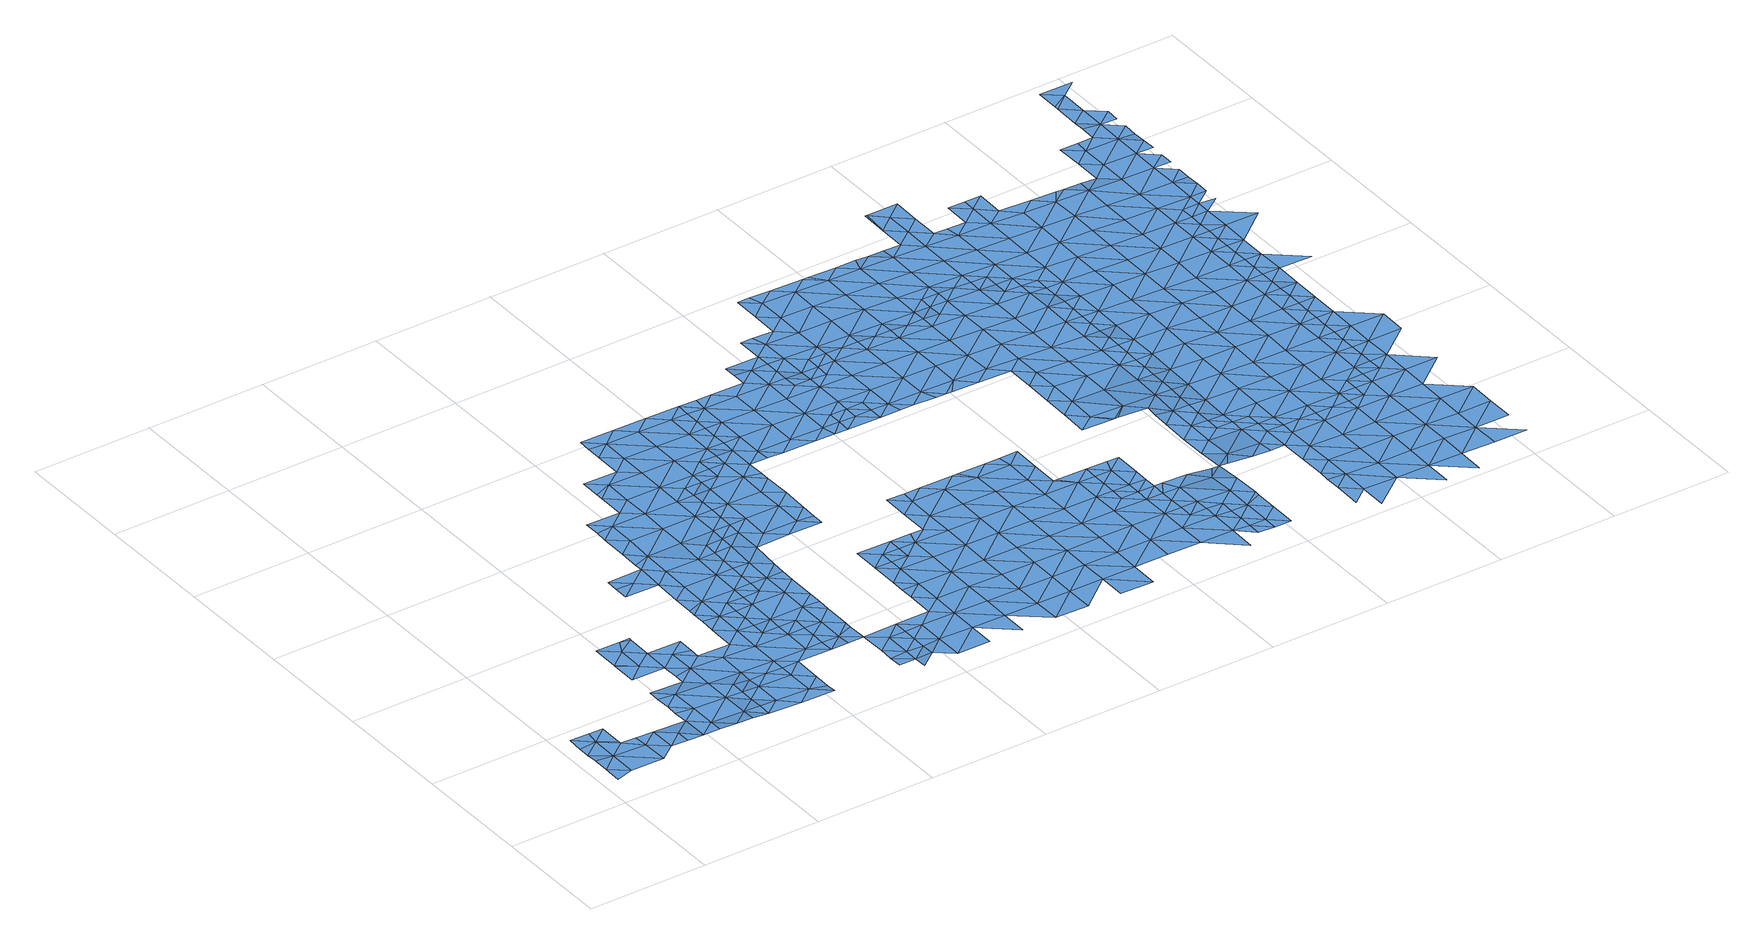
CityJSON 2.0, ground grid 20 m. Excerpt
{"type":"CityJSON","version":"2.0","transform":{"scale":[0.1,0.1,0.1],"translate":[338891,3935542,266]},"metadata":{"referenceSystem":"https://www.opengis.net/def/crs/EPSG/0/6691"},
"CityObjects":{
"waterbody1":{"type":"WaterBody","attributes":{"name":"5","class":"1140","function":"1","WaterBodyRiverFloodingRiskAttribute.description":"3","WaterBodyRiverFloodingRiskAttribute.rankOrg":"1","WaterBodyRiverFloodingRiskAttribute.adminType":"2","WaterBodyRiverFloodingRiskAttribute.scale":"L2"},"geometry":[{"type":"MultiSurface","lod":"1","boundaries":[[[0,1,2]],[[2,3,4]],[[1,3,2]],[[5,4,3]],[[5,6,7]],[[7,6,8]],[[5,3,6]],[[1,9,3]],[[10,6,3]],[[8,6,11]],[[12,10,3]],[[13,11,6]],[[14,6,10]],[[12,3,9]],[[6,14,13]],[[12,15,10]],[[16,12,9]],[[12,17,15]],[[17,12,16]],[[16,18,17]],[[16,19,18]],[[19,20,18]],[[21,17,18]],[[20,21,18]],[[22,23,20]],[[20,23,21]],[[21,24,25]],[[25,24,26]],[[24,21,23]],[[22,27,23]],[[28,26,24]],[[29,26,28]],[[30,29,28]],[[27,31,23]],[[32,28,24]],[[33,30,28]],[[34,35,36]],[[24,23,32]],[[36,35,37]],[[27,38,31]],[[39,35,34]],[[23,31,32]],[[32,40,28]],[[37,41,42]],[[38,43,31]],[[37,35,41]],[[28,40,33]],[[44,42,41]],[[31,43,45]],[[32,31,46]],[[47,35,39]],[[41,35,47]],[[31,45,46]],[[48,33,49]],[[50,51,32]],[[39,48,49]],[[33,40,49]],[[32,46,50]],[[52,47,39]],[[53,41,47]],[[40,32,51]],[[44,41,53]],[[52,39,49]],[[54,44,53]],[[40,55,49]],[[56,52,49]],[[57,47,52]],[[40,51,55]],[[58,56,49]],[[51,59,55]],[[60,52,56]],[[57,52,60]],[[49,55,58]],[[59,61,55]],[[58,62,56]],[[55,63,58]],[[63,55,61]],[[64,63,61]],[[63,65,58]],[[58,65,62]],[[64,66,63]],[[65,67,62]],[[68,69,70]],[[70,69,71]],[[72,62,67]],[[63,73,65]],[[73,63,66]],[[74,72,67]],[[68,75,69]],[[76,72,74]],[[69,77,71]],[[78,76,74]],[[67,65,79]],[[80,81,82]],[[79,83,67]],[[80,78,81]],[[83,84,67]],[[67,84,74]],[[78,74,81]],[[79,65,85]],[[65,73,85]],[[69,75,77]],[[84,86,74]],[[73,66,87]],[[75,82,88]],[[86,89,74]],[[82,81,88]],[[81,74,89]],[[90,79,85]],[[87,91,73]],[[75,92,77]],[[73,93,85]],[[75,88,92]],[[94,95,77]],[[73,91,93]],[[95,94,96]],[[97,98,85]],[[77,92,94]],[[85,93,97]],[[90,85,98]],[[81,89,99]],[[88,100,92]],[[88,81,100]],[[101,96,94]],[[102,96,101]],[[89,103,99]],[[81,99,100]],[[102,104,105]],[[92,106,94]],[[103,107,99]],[[102,101,104]],[[108,105,104]],[[106,92,100]],[[107,109,99]],[[94,110,101]],[[109,111,99]],[[100,99,111]],[[112,94,106]],[[101,110,104]],[[108,104,113]],[[114,115,100]],[[114,100,111]],[[106,100,115]],[[94,112,110]],[[110,116,104]],[[117,112,106]],[[118,117,106]],[[118,106,115]],[[113,104,116]],[[119,110,112]],[[120,112,117]],[[113,121,122]],[[121,113,116]],[[123,124,122]],[[125,120,117]],[[123,126,124]],[[123,122,121]],[[116,110,119]],[[112,120,119]],[[125,127,120]],[[128,123,121]],[[129,126,123]],[[130,116,119]],[[131,127,125]],[[121,116,128]],[[127,132,120]],[[120,132,119]],[[128,116,130]],[[133,129,123]],[[128,133,123]],[[132,134,119]],[[134,135,119]],[[119,135,130]],[[135,136,130]],[[136,137,130]],[[138,139,129]],[[128,130,137]],[[133,138,129]],[[140,141,139]],[[138,140,139]],[[140,142,141]],[[143,144,128]],[[128,137,143]],[[133,144,138]],[[133,128,144]],[[143,137,145]],[[146,142,140]],[[145,147,143]],[[140,138,148]],[[149,146,140]],[[138,144,148]],[[148,149,140]],[[150,151,143]],[[143,151,144]],[[150,143,147]],[[151,152,144]],[[148,144,152]],[[153,146,149]],[[151,154,152]],[[149,148,155]],[[156,153,149]],[[148,152,155]],[[154,157,152]],[[156,149,155]],[[157,158,152]],[[159,155,152]],[[158,159,152]],[[160,156,155]],[[161,155,159]],[[160,155,161]],[[153,156,162]],[[163,156,160]],[[162,156,163]]]}]},
"waterbody2":{"type":"WaterBody","attributes":{"name":"5","class":"1140","function":"1","WaterBodyRiverFloodingRiskAttribute.description":"3","WaterBodyRiverFloodingRiskAttribute.rankOrg":"2","WaterBodyRiverFloodingRiskAttribute.adminType":"2","WaterBodyRiverFloodingRiskAttribute.scale":"L2"},"geometry":[{"type":"MultiSurface","lod":"1","boundaries":[[[46,164,165]],[[64,61,166]],[[66,166,167]],[[168,167,166]],[[167,168,169]],[[51,50,59]],[[59,50,165]],[[50,46,165]],[[170,171,168]],[[43,170,164]],[[45,43,164]],[[46,45,164]],[[61,59,165]],[[166,61,165]],[[169,168,171]],[[168,164,170]],[[64,166,66]],[[166,165,168]],[[168,165,164]]]}]},
"waterbody3":{"type":"WaterBody","attributes":{"name":"5","class":"1140","function":"1","WaterBodyRiverFloodingRiskAttribute.description":"3","WaterBodyRiverFloodingRiskAttribute.rankOrg":"2","WaterBodyRiverFloodingRiskAttribute.adminType":"2","WaterBodyRiverFloodingRiskAttribute.scale":"L2"},"geometry":[{"type":"MultiSurface","lod":"1","boundaries":[[[90,172,79]],[[83,172,84]],[[83,79,172]],[[172,173,84]],[[86,173,89]],[[86,84,173]],[[90,98,172]],[[91,174,93]],[[91,87,174]],[[103,89,173]],[[87,175,174]],[[172,176,173]],[[97,93,177]],[[173,107,103]],[[93,174,177]],[[98,97,177]],[[172,98,178]],[[174,175,179]],[[98,177,178]],[[176,172,178]],[[174,179,180]],[[177,174,181]],[[181,174,180]],[[107,173,176]],[[182,177,181]],[[178,177,182]],[[183,107,176]],[[109,107,183]],[[111,109,183]],[[184,178,182]],[[176,178,185]],[[185,178,184]],[[186,111,183]],[[114,111,186]],[[185,187,176]],[[115,114,186]],[[183,176,187]],[[125,117,118]],[[188,186,183]],[[189,115,186]],[[118,115,189]],[[190,188,183]],[[183,187,190]],[[125,118,189]],[[191,189,186]],[[186,188,191]],[[131,125,189]],[[131,189,191]],[[192,131,191]],[[192,193,131]],[[191,194,192]],[[127,193,132]],[[127,131,193]],[[193,195,132]],[[134,195,135]],[[134,132,195]],[[195,196,135]],[[197,192,194]],[[192,198,193]],[[136,135,196]],[[137,136,145]],[[145,136,196]],[[195,193,198]],[[192,197,198]],[[194,199,197]],[[147,145,196]],[[200,147,196]],[[195,198,201]],[[196,195,200]],[[202,203,197]],[[197,203,198]],[[202,197,199]],[[200,195,201]],[[204,201,198]],[[203,204,198]],[[200,205,147]],[[150,205,151]],[[206,200,201]],[[150,147,205]],[[206,201,204]],[[154,151,205]],[[206,207,200]],[[200,208,205]],[[200,207,208]],[[205,157,154]],[[157,205,208]],[[208,209,157]],[[209,208,210]],[[211,159,158]],[[158,157,211]],[[157,209,211]],[[209,210,212]],[[213,160,161]],[[213,159,211]],[[161,159,213]],[[214,163,160]],[[212,215,209]],[[163,214,162]],[[214,160,213]],[[215,216,209]],[[211,216,213]],[[211,209,216]],[[162,214,217]],[[218,214,213]],[[212,219,215]],[[217,214,220]],[[221,220,214]],[[213,216,218]],[[218,221,214]],[[222,215,219]],[[222,223,215]],[[216,223,218]],[[224,222,219]],[[216,215,223]],[[225,220,221]],[[224,226,222]],[[218,223,227]],[[221,218,228]],[[226,229,222]],[[224,230,226]],[[223,222,229]],[[218,227,228]],[[225,221,228]],[[231,232,225]],[[233,227,223]],[[228,231,225]],[[234,228,227]],[[235,232,231]],[[223,229,236]],[[233,234,227]],[[234,237,228]],[[236,229,238]],[[237,239,228]],[[228,239,231]],[[233,223,236]],[[240,235,231]],[[238,241,236]],[[242,240,231]],[[231,239,242]],[[243,234,233]],[[241,244,236]],[[245,246,247]],[[248,243,233]],[[249,247,246]],[[241,249,246]],[[233,236,244]],[[246,244,241]],[[250,248,233]],[[251,246,245]],[[250,233,244]],[[250,252,248]],[[253,246,251]],[[254,248,252]],[[255,250,244]],[[256,254,257]],[[257,254,252]],[[244,246,255]],[[258,253,251]],[[255,246,253]],[[255,259,250]],[[252,260,257]],[[252,250,259]],[[258,261,253]],[[262,260,252]],[[259,262,252]],[[263,253,261]],[[263,264,253]],[[265,263,261]],[[266,259,255]],[[255,253,264]],[[267,260,262]],[[268,263,265]],[[259,266,262]],[[262,269,267]],[[255,264,266]],[[268,270,263]],[[271,262,266]],[[269,262,271]],[[263,272,264]],[[270,272,263]],[[272,266,264]],[[273,274,275]],[[276,275,274]],[[277,269,271]],[[278,271,266]],[[279,273,275]],[[268,280,270]],[[281,273,279]],[[277,271,282]],[[266,272,278]],[[275,276,283]],[[284,281,285]],[[281,279,285]],[[280,286,270]],[[282,271,287]],[[270,288,272]],[[271,278,287]],[[280,284,289]],[[290,291,283]],[[292,293,294]],[[284,285,289]],[[279,275,291]],[[275,283,291]],[[292,294,295]],[[279,296,285]],[[272,297,278]],[[286,280,289]],[[298,282,287]],[[296,289,285]],[[292,299,293]],[[300,292,295]],[[288,297,272]],[[270,286,288]],[[301,287,278]],[[279,291,302]],[[303,293,299]],[[304,298,287]],[[291,290,305]],[[306,307,303]],[[296,279,302]],[[308,286,289]],[[306,303,299]],[[309,302,291]],[[307,310,311]],[[312,288,286]],[[287,301,304]],[[313,292,300]],[[308,289,296]],[[292,314,299]],[[311,310,305]],[[315,306,299]],[[278,297,301]],[[310,307,306]],[[316,317,318]],[[291,305,309]],[[319,313,300]],[[314,315,299]],[[312,286,308]],[[288,320,297]],[[315,321,306]],[[321,322,306]],[[306,322,310]],[[305,310,309]],[[317,323,318]],[[324,304,325]],[[292,313,314]],[[304,301,325]],[[326,318,323]],[[320,288,312]],[[327,324,328]],[[302,309,329]],[[296,302,330]],[[322,331,310]],[[332,309,310]],[[333,326,323]],[[328,324,325]],[[320,334,297]],[[331,332,310]],[[308,296,330]],[[313,319,335]],[[301,297,334]],[[302,329,330]],[[336,315,314]],[[337,333,338]],[[333,323,338]],[[332,339,309]],[[313,340,314]],[[341,328,325]],[[339,342,309]],[[312,308,343]],[[317,344,345]],[[337,346,335]],[[313,335,340]],[[347,336,314]],[[329,309,342]],[[325,301,348]],[[346,337,338]],[[349,320,312]],[[348,301,334]],[[308,330,343]],[[343,350,312]],[[342,351,329]],[[323,317,345]],[[352,341,325]],[[348,352,325]],[[351,353,329]],[[329,353,330]],[[314,340,347]],[[350,349,312]],[[335,354,340]],[[355,334,320]],[[336,347,356]],[[335,346,354]],[[338,323,357]],[[358,343,330]],[[359,358,330]],[[323,345,357]],[[330,353,359]],[[357,360,338]],[[361,340,354]],[[346,338,360]],[[362,341,352]],[[363,352,348]],[[364,365,343]],[[364,343,358]],[[350,343,365]],[[320,349,355]],[[366,363,348]],[[348,334,366]],[[367,368,346]],[[369,362,352]],[[345,370,357]],[[361,354,371]],[[367,346,360]],[[372,373,350]],[[350,373,349]],[[374,370,345]],[[375,369,352]],[[350,365,372]],[[354,346,368]],[[375,352,363]],[[334,355,366]],[[373,376,349]],[[376,377,349]],[[370,378,357]],[[371,354,368]],[[355,349,377]],[[379,363,366]],[[360,380,367]],[[381,382,355]],[[360,357,380]],[[383,371,368]],[[355,377,381]],[[366,355,382]],[[384,379,366]],[[380,357,378]],[[385,368,367]],[[386,383,368]],[[366,382,384]],[[384,387,379]],[[388,385,367]],[[389,390,370]],[[367,380,388]],[[378,370,391]],[[386,368,385]],[[391,392,378]],[[392,388,380]],[[370,390,391]],[[380,378,392]],[[393,386,385]],[[385,394,393]],[[395,396,388]],[[395,388,392]],[[396,394,385]],[[385,388,396]],[[397,392,391]],[[391,390,397]],[[390,398,397]],[[399,395,392]],[[396,400,394]],[[397,401,392]],[[400,402,403]],[[403,394,400]],[[401,399,392]],[[399,396,395]],[[404,402,400]],[[405,397,398]],[[399,406,396]],[[400,407,404]],[[400,396,408]],[[409,410,397]],[[400,408,407]],[[396,406,408]],[[401,397,410]],[[401,411,399]],[[410,411,401]],[[412,413,414]],[[412,407,413]],[[407,408,413]],[[406,399,411]],[[413,415,414]],[[416,414,415]],[[417,416,415]],[[415,418,417]],[[408,406,419]],[[418,420,421]],[[421,417,418]],[[413,408,419]],[[422,415,413]],[[418,423,420]],[[423,424,425]],[[425,420,423]],[[426,424,423]],[[427,424,426]],[[428,427,426]],[[422,429,415]],[[418,429,423]],[[426,430,428]],[[418,415,429]],[[430,431,432]],[[432,428,430]],[[433,434,435]],[[433,431,430]],[[435,431,433]],[[433,436,434]],[[436,437,438]],[[438,434,436]],[[439,437,436]],[[440,437,439]],[[441,440,439]],[[442,436,433]],[[443,444,445]],[[443,441,444]],[[441,439,444]],[[446,447,448]],[[449,445,444]],[[448,445,449]],[[450,444,439]],[[446,448,449]],[[444,450,449]],[[449,451,446]]]}]},
"waterbody4":{"type":"WaterBody","attributes":{"name":"5","class":"1140","function":"1","WaterBodyRiverFloodingRiskAttribute.description":"3","WaterBodyRiverFloodingRiskAttribute.rankOrg":"2","WaterBodyRiverFloodingRiskAttribute.adminType":"2","WaterBodyRiverFloodingRiskAttribute.scale":"L2"},"geometry":[{"type":"MultiSurface","lod":"1","boundaries":[[[452,453,454]],[[455,456,457]],[[457,453,455]],[[453,458,455]],[[459,460,456]],[[459,456,455]],[[461,460,459]],[[458,462,455]],[[455,463,459]],[[461,459,464]],[[458,465,462]],[[459,463,464]],[[455,462,463]],[[466,467,464]],[[464,463,466]],[[462,468,463]],[[466,469,467]],[[470,469,471]],[[470,467,469]],[[468,462,472]],[[473,466,463]],[[474,471,475]],[[471,469,475]],[[476,463,468]],[[477,474,475]],[[473,463,476]],[[469,466,478]],[[479,477,475]],[[475,469,478]],[[468,480,476]],[[466,473,478]],[[481,480,468]],[[482,479,475]],[[483,473,476]],[[482,475,478]],[[483,476,480]],[[473,484,478]],[[482,485,479]],[[483,484,473]],[[485,486,487]],[[487,479,485]],[[485,488,486]],[[489,490,478]],[[489,478,484]],[[482,490,485]],[[480,481,491]],[[482,478,490]],[[492,488,485]],[[481,493,491]],[[483,480,494]],[[495,492,485]],[[494,496,483]],[[496,489,484]],[[480,491,494]],[[495,485,490]],[[484,483,496]],[[495,497,492]],[[492,497,498]],[[489,499,490]],[[500,499,489]],[[501,494,491]],[[500,489,496]],[[502,495,490]],[[491,493,503]],[[498,504,505]],[[498,497,504]],[[499,502,490]],[[502,497,495]],[[506,496,494]],[[504,507,505]],[[506,500,496]],[[491,503,501]],[[497,508,504]],[[509,499,500]],[[510,511,503]],[[494,501,506]],[[507,504,512]],[[506,509,500]],[[497,502,513]],[[503,514,501]],[[515,502,499]],[[511,514,503]],[[497,513,508]],[[512,504,508]],[[516,506,501]],[[517,515,499]],[[515,513,502]],[[517,499,509]],[[514,516,501]],[[508,518,512]],[[506,519,509]],[[513,520,508]],[[515,520,513]],[[521,517,509]],[[506,516,519]],[[519,521,509]],[[508,522,518]],[[517,523,515]],[[508,520,522]],[[518,522,524]],[[515,525,520]],[[516,514,526]],[[516,527,519]],[[517,521,523]],[[523,525,515]],[[526,514,528]],[[529,522,520]],[[519,527,521]],[[530,524,522]],[[527,516,526]],[[529,520,525]],[[527,531,521]],[[521,532,523]],[[533,526,528]],[[522,534,530]],[[522,529,534]],[[532,535,523]],[[536,527,526]],[[521,531,532]],[[529,525,537]],[[525,523,535]],[[530,534,538]],[[536,531,527]],[[529,539,534]],[[540,526,533]],[[539,529,537]],[[537,525,535]],[[531,541,532]],[[536,526,540]],[[542,537,535]],[[538,534,543]],[[543,534,539]],[[536,544,531]],[[545,535,532]],[[546,540,533]],[[547,545,532]],[[531,544,541]],[[547,532,541]],[[542,535,548]],[[549,548,535]],[[549,535,545]],[[536,540,550]],[[533,551,546]],[[552,541,544]],[[553,554,536]],[[536,554,544]],[[536,550,553]],[[555,540,546]],[[550,540,555]],[[554,556,544]],[[544,557,552]],[[556,557,544]],[[558,550,555]],[[559,555,546]],[[560,559,546]],[[546,561,560]],[[562,558,555]],[[563,562,555]],[[563,555,559]]]}]},
"waterbody5":{"type":"WaterBody","attributes":{"name":"5","class":"1140","function":"1","WaterBodyRiverFloodingRiskAttribute.description":"3","WaterBodyRiverFloodingRiskAttribute.rankOrg":"3","WaterBodyRiverFloodingRiskAttribute.adminType":"2","WaterBodyRiverFloodingRiskAttribute.scale":"L2"},"geometry":[{"type":"MultiSurface","lod":"1","boundaries":[[[456,564,565]],[[564,179,566]],[[564,566,565]],[[456,565,457]],[[454,457,565]],[[454,453,457]],[[567,565,566]],[[565,567,454]],[[568,454,567]],[[460,564,456]],[[461,179,564]],[[461,564,460]]]}]},
"waterbody6":{"type":"WaterBody","attributes":{"name":"5","class":"1140","function":"1","WaterBodyRiverFloodingRiskAttribute.description":"3","WaterBodyRiverFloodingRiskAttribute.rankOrg":"3","WaterBodyRiverFloodingRiskAttribute.adminType":"2","WaterBodyRiverFloodingRiskAttribute.scale":"L2"},"geometry":[{"type":"MultiSurface","lod":"1","boundaries":[[[486,569,570]],[[487,486,570]],[[487,570,479]],[[477,479,570]],[[570,474,477]],[[569,474,570]]]}]},
"waterbody7":{"type":"WaterBody","attributes":{"name":"5","class":"1140","function":"1","WaterBodyRiverFloodingRiskAttribute.description":"3","WaterBodyRiverFloodingRiskAttribute.rankOrg":"3","WaterBodyRiverFloodingRiskAttribute.adminType":"2","WaterBodyRiverFloodingRiskAttribute.scale":"L2"},"geometry":[{"type":"MultiSurface","lod":"1","boundaries":[[[238,226,571]],[[229,226,238]],[[226,230,571]],[[247,571,230]],[[247,249,571]],[[241,238,249]],[[249,238,571]]]}]},
"waterbody8":{"type":"WaterBody","attributes":{"name":"5","class":"1140","function":"1","WaterBodyRiverFloodingRiskAttribute.description":"3","WaterBodyRiverFloodingRiskAttribute.rankOrg":"1","WaterBodyRiverFloodingRiskAttribute.adminType":"2","WaterBodyRiverFloodingRiskAttribute.scale":"L2"},"geometry":[{"type":"MultiSurface","lod":"1","boundaries":[[[243,237,234]],[[237,572,239]],[[237,243,572]],[[242,573,240]],[[242,239,573]],[[239,572,573]],[[243,254,572]],[[248,254,243]],[[574,240,573]],[[575,240,574]],[[254,256,572]],[[572,256,573]],[[574,576,575]],[[256,577,573]],[[573,577,574]],[[574,578,576]],[[577,579,574]],[[577,256,257]],[[574,579,578]],[[257,260,577]],[[580,581,578]],[[578,579,580]],[[260,582,577]],[[580,583,581]],[[577,584,579]],[[585,581,583]],[[582,584,577]],[[267,582,260]],[[585,583,586]],[[579,587,580]],[[584,587,579]],[[583,588,586]],[[267,269,582]],[[583,580,589]],[[269,590,582]],[[583,589,588]],[[591,584,582]],[[580,587,589]],[[590,591,582]],[[584,591,587]],[[589,592,588]],[[590,269,277]],[[587,593,589]],[[277,282,590]],[[587,591,593]],[[589,594,592]],[[589,593,594]],[[594,595,592]],[[591,590,596]],[[590,282,596]],[[596,282,298]],[[593,591,597]],[[591,596,597]],[[595,594,598]],[[594,593,599]],[[298,324,596]],[[593,597,599]],[[324,327,596]],[[298,304,324]],[[594,600,598]],[[597,596,327]],[[594,599,600]],[[601,599,597]],[[598,600,602]],[[597,327,601]],[[599,603,600]],[[328,601,327]],[[336,321,315]],[[601,603,599]],[[600,604,602]],[[321,605,322]],[[321,336,605]],[[605,606,322]],[[606,332,331]],[[328,341,601]],[[600,607,604]],[[331,322,606]],[[336,356,605]],[[600,603,607]],[[606,608,332]],[[609,603,601]],[[339,332,608]],[[340,361,347]],[[609,601,341]],[[342,339,608]],[[604,607,610]],[[608,611,342]],[[605,612,606]],[[351,611,353]],[[351,342,611]],[[362,609,341]],[[356,347,613]],[[347,361,613]],[[605,356,614]],[[615,608,606]],[[607,603,616]],[[617,358,359]],[[610,607,618]],[[616,603,609]],[[359,353,617]],[[356,613,614]],[[361,371,613]],[[612,605,614]],[[353,611,617]],[[612,615,606]],[[362,369,609]],[[608,619,611]],[[620,358,617]],[[364,358,620]],[[618,607,621]],[[607,616,621]],[[365,364,620]],[[622,614,613]],[[623,616,609]],[[611,624,617]],[[372,625,373]],[[626,369,375]],[[621,627,618]],[[372,365,625]],[[623,609,369]],[[628,622,613]],[[618,627,629]],[[375,363,626]],[[613,371,628]],[[619,608,615]],[[365,620,625]],[[626,363,379]],[[630,620,617]],[[631,632,629]],[[625,633,373]],[[616,634,621]],[[628,371,383]],[[376,373,633]],[[612,614,622]],[[623,369,626]],[[624,611,619]],[[629,635,631]],[[377,376,633]],[[624,630,617]],[[379,387,626]],[[636,625,620]],[[629,627,635]],[[622,637,612]],[[634,616,623]],[[627,621,638]],[[383,386,628]],[[381,377,639]],[[615,612,637]],[[377,633,639]],[[382,381,639]],[[640,619,615]],[[641,623,626]],[[627,642,635]],[[625,636,633]],[[637,643,615]],[[642,627,638]],[[644,621,634]],[[384,645,387]],[[641,626,387]],[[638,621,644]],[[646,622,628]],[[384,382,645]],[[382,639,645]],[[631,635,647]],[[642,647,635]],[[646,628,386]],[[620,630,636]],[[644,648,638]],[[623,649,634]],[[641,387,645]],[[640,615,643]],[[624,619,640]],[[650,630,624]],[[651,637,622]],[[652,653,633]],[[653,645,639]],[[652,633,636]],[[640,650,624]],[[646,386,393]],[[639,633,653]],[[623,641,649]],[[622,646,654]],[[644,634,655]],[[648,644,656]],[[655,634,649]],[[645,657,641]],[[393,394,646]],[[643,637,651]],[[658,652,636]],[[622,654,651]],[[659,630,650]],[[644,660,656]],[[394,403,646]],[[643,661,640]],[[636,630,658]],[[403,402,646]],[[646,402,654]],[[645,653,662]],[[644,655,660]],[[661,650,640]],[[658,630,659]],[[663,643,651]],[[657,645,662]],[[657,664,641]],[[665,653,652]],[[666,667,656]],[[668,655,649]],[[658,669,652]],[[649,641,664]],[[402,670,654]],[[643,663,661]],[[656,660,666]],[[664,668,649]],[[654,671,651]],[[653,665,662]],[[650,672,659]],[[655,668,660]],[[673,667,666]],[[672,658,659]],[[404,670,402]],[[660,674,666]],[[652,669,665]],[[662,675,657]],[[650,661,676]],[[665,675,662]],[[677,674,660]],[[671,654,670]],[[663,651,671]],[[650,676,672]],[[671,678,663]],[[679,666,674]],[[673,666,679]],[[404,407,670]],[[660,668,677]],[[669,658,680]],[[664,657,681]],[[661,663,682]],[[407,412,670]],[[658,672,680]],[[669,683,665]],[[412,414,670]],[[670,414,671]],[[657,675,681]],[[682,663,678]],[[676,661,682]],[[677,684,674]],[[685,669,680]],[[686,675,665]],[[682,687,676]],[[414,416,671]],[[688,677,668]],[[416,417,671]],[[664,681,689]],[[668,664,690]],[[678,671,417]],[[691,680,672]],[[669,685,683]],[[675,686,681]],[[672,676,692]],[[417,421,678]],[[420,682,678]],[[664,689,690]],[[421,420,678]],[[692,676,687]],[[688,668,690]],[[680,691,685]],[[677,688,684]],[[665,683,686]],[[681,693,689]],[[420,425,682]],[[424,687,682]],[[686,693,681]],[[425,424,682]],[[691,672,692]],[[694,683,685]],[[689,695,690]],[[427,428,687]],[[427,687,424]],[[692,687,428]],[[696,685,691]],[[695,689,693]],[[684,688,697]],[[428,432,692]],[[431,691,692]],[[690,698,688]],[[432,431,692]],[[694,685,696]],[[686,683,699]],[[434,696,691]],[[697,688,700]],[[690,695,701]],[[435,434,691]],[[435,691,431]],[[699,683,694]],[[699,702,686]],[[703,695,693]],[[690,701,698]],[[693,686,702]],[[434,438,696]],[[700,688,698]],[[437,694,696]],[[438,437,696]],[[702,703,693]],[[703,701,695]],[[440,441,694]],[[700,698,704]],[[440,694,437]],[[699,694,441]],[[701,705,698]],[[443,445,699]],[[699,445,702]],[[699,441,443]],[[704,698,706]],[[705,701,703]],[[447,703,702]],[[448,447,702]],[[448,702,445]],[[706,698,707]],[[698,705,707]],[[703,708,705]],[[708,703,447]],[[709,706,707]],[[710,706,709]],[[709,711,710]],[[705,712,707]],[[708,447,446]],[[713,710,711]],[[714,705,708]],[[715,713,711]],[[712,705,714]],[[446,716,708]],[[709,707,717]],[[718,714,708]],[[716,718,708]],[[717,707,712]],[[715,711,719]],[[720,719,711]],[[711,709,720]],[[718,721,714]],[[721,722,714]],[[720,709,717]],[[712,714,722]],[[723,724,712]],[[712,724,717]],[[725,720,717]],[[726,719,720]],[[727,719,726]],[[728,725,717]],[[729,727,726]],[[725,730,720]],[[731,729,726]],[[732,729,731]],[[730,733,720]],[[720,733,726]],[[734,735,732]],[[731,734,732]],[[735,734,736]],[[737,738,726]],[[726,738,731]],[[736,734,739]]]}]},
"waterbody9":{"type":"WaterBody","attributes":{"name":"5","class":"1140","function":"1","WaterBodyRiverFloodingRiskAttribute.description":"3","WaterBodyRiverFloodingRiskAttribute.rankOrg":"3","WaterBodyRiverFloodingRiskAttribute.adminType":"2","WaterBodyRiverFloodingRiskAttribute.scale":"L2"},"geometry":[{"type":"MultiSurface","lod":"1","boundaries":[[[548,549,740]],[[741,742,740]],[[742,743,740]],[[549,545,740]],[[740,545,744]],[[744,545,547]],[[547,552,744]],[[541,552,547]],[[743,548,740]],[[552,745,744]],[[745,552,557]],[[745,741,744]],[[744,741,740]]]}]},
"waterbody10":{"type":"WaterBody","attributes":{"name":"5","class":"1140","function":"1","WaterBodyRiverFloodingRiskAttribute.description":"3","WaterBodyRiverFloodingRiskAttribute.rankOrg":"3","WaterBodyRiverFloodingRiskAttribute.adminType":"2","WaterBodyRiverFloodingRiskAttribute.scale":"L2"},"geometry":[{"type":"MultiSurface","lod":"1","boundaries":[[[558,562,746]],[[563,559,747]],[[747,559,748]],[[749,747,748]],[[750,751,748]],[[560,750,748]],[[750,560,561]],[[553,550,746]],[[553,746,554]],[[746,752,554]],[[554,752,556]],[[753,754,752]],[[753,752,755]],[[753,756,754]],[[757,747,749]],[[758,753,755]],[[747,562,563]],[[753,758,294]],[[756,753,294]],[[757,759,747]],[[747,759,755]],[[755,562,747]],[[755,746,562]],[[748,751,749]],[[759,758,755]],[[752,746,755]],[[754,760,752]],[[760,557,556]],[[760,556,752]],[[550,558,746]],[[748,559,560]]]}]}
},
"vertices":[
[4,23,29],[32,31,29],[4,54,29],[33,77,29],[5,81,29],[5,101,28],[34,123,28],[5,120,28],[6,147,28],[89,30,29],[62,100,28],[38,146,28],[89,76,28],[62,146,28],[62,106,28],[88,99,28],[117,52,28],[118,99,27],[146,75,27],[146,52,27],[174,51,26],[175,98,25],[202,51,26],[203,74,25],[204,120,24],[175,124,24],[176,144,24],[231,50,25],[204,166,23],[176,170,23],[177,190,23],[259,73,23],[260,119,22],[233,189,21],[177,236,20],[206,259,20],[178,280,20],[178,282,20],[259,50,24],[234,235,20],[261,165,21],[207,305,20],[179,329,20],[287,49,22],[219,328,20],[288,72,22],[288,95,21],[235,281,20],[234,206,21],[262,212,21],[289,119,21],[289,142,21],[263,258,20],[236,324,20],[236,328,20],[318,164,19],[291,234,20],[292,280,20],[319,211,19],[317,141,19],[291,251,20],[346,141,19],[347,233,19],[374,163,18],[374,140,19],[375,209,18],[402,140,19],[376,256,19],[294,419,21],[323,442,21],[294,443,21],[295,465,21],[348,279,19],[431,162,18],[377,302,19],[351,418,21],[349,305,19],[352,464,22],[349,326,19],[404,232,18],[349,337,20],[378,348,20],[350,372,20],[404,255,19],[405,278,19],[432,208,18],[405,301,19],[459,139,19],[379,394,20],[406,325,19],[432,232,18],[459,162,19],[379,441,21],[460,185,19],[380,487,22],[352,478,22],[352,510,23],[460,208,19],[461,231,19],[434,347,19],[435,393,20],[381,533,23],[353,557,23],[434,324,19],[382,579,23],[354,576,23],[436,440,21],[462,324,19],[354,603,23],[463,347,19],[438,532,23],[463,370,19],[437,486,23],[411,602,23],[464,393,20],[464,416,21],[439,578,24],[465,462,22],[464,439,22],[494,531,24],[494,485,24],[439,624,23],[411,648,23],[440,671,23],[412,660,23],[493,462,23],[412,694,23],[522,484,24],[496,623,24],[469,693,23],[495,577,24],[521,461,24],[522,507,25],[497,670,23],[523,530,25],[523,554,25],[524,577,24],[524,600,24],[498,716,23],[470,739,23],[499,762,23],[470,765,23],[471,786,23],[553,622,24],[554,669,23],[552,599,24],[527,785,23],[581,599,24],[554,715,23],[555,761,23],[581,622,24],[581,645,24],[610,668,23],[584,784,23],[610,644,24],[611,714,23],[612,760,23],[638,644,23],[639,667,23],[639,690,23],[640,736,23],[639,713,23],[641,783,23],[640,760,23],
[316,72,21],[317,118,20],[374,117,19],[401,93,19],[373,71,20],[401,65,19],[344,48,20],[401,47,20],
[433,255,18],[434,301,19],[488,161,19],[489,138,20],[490,300,19],[489,207,19],[489,254,19],[516,138,20],[516,172,19],[516,184,19],[517,230,19],[491,346,19],[518,252,19],[518,276,19],[492,392,20],[519,322,19],[520,369,20],[493,439,22],[519,347,19],[521,415,23],[549,438,24],[550,484,25],[577,414,25],[551,530,25],[552,576,25],[606,436,25],[607,483,26],[634,413,25],[609,575,25],[608,529,25],[634,433,25],[635,459,25],[636,505,26],[609,621,24],[636,552,25],[637,568,25],[637,598,24],[666,620,24],[667,597,24],[667,667,23],[694,597,23],[668,713,23],[669,759,22],[723,619,23],[724,666,23],[671,782,22],[724,712,23],[751,596,23],[697,782,22],[725,758,22],[779,618,23],[780,665,22],[784,595,23],[754,781,22],[808,618,22],[781,711,22],[782,757,22],[808,641,22],[807,595,22],[783,803,21],[754,805,22],[838,710,22],[810,733,22],[755,827,21],[837,663,22],[810,756,22],[836,640,22],[811,780,21],[811,826,21],[865,640,22],[811,803,21],[838,733,22],[893,662,22],[898,593,22],[893,616,22],[864,594,22],[866,732,21],[864,617,22],[894,709,21],[921,593,22],[895,755,21],[949,615,22],[867,755,21],[950,661,21],[867,779,21],[896,778,21],[961,592,21],[951,708,21],[924,778,20],[977,592,21],[952,754,20],[1006,614,21],[1007,660,21],[987,591,21],[1008,707,20],[952,777,20],[1034,591,20],[981,776,19],[1063,613,20],[1008,753,19],[1063,659,19],[1088,451,19],[1087,405,18],[1116,427,18],[1140,404,17],[1009,776,19],[1064,706,19],[1117,474,19],[1091,590,19],[1089,497,19],[1037,775,18],[1144,404,17],[1090,543,19],[1118,520,19],[1119,612,18],[1065,752,18],[1120,658,18],[1118,566,19],[1148,404,17],[1173,426,16],[1226,240,13],[1198,264,12],[1197,218,15],[1211,218,14],[1174,519,17],[1121,705,17],[1066,775,18],[1227,287,11],[1254,217,11],[1122,751,16],[1173,473,18],[1199,310,11],[1094,774,17],[1201,403,14],[1228,333,11],[1200,356,11],[1175,565,17],[1229,425,14],[1228,379,12],[1200,383,13],[1176,611,16],[1283,239,10],[1283,286,9],[1256,309,10],[1307,31,12],[1336,53,12],[1308,77,12],[1286,216,10],[1177,657,16],[1256,332,10],[1256,355,11],[1337,100,12],[1094,798,16],[1123,797,16],[1308,104,12],[1095,821,16],[1123,820,16],[1230,471,15],[1231,518,15],[1257,379,11],[1257,402,12],[1309,123,12],[1178,704,15],[1311,216,10],[1284,309,9],[1310,170,11],[1338,146,11],[1258,425,13],[1311,262,9],[1151,820,15],[1258,448,13],[1232,564,15],[1335,7,12],[1393,52,11],[1338,192,11],[1312,285,9],[1178,750,15],[1233,656,14],[1233,610,14],[1258,471,14],[1179,796,14],[1259,494,14],[1339,238,9],[1234,703,14],[1312,308,9],[1393,99,11],[1260,540,14],[1259,517,14],[1394,145,11],[1340,261,9],[1180,819,14],[1207,772,14],[1260,563,14],[1261,587,14],[1235,749,13],[1395,191,10],[1396,237,9],[1208,819,13],[1449,51,11],[1368,261,9],[1261,610,13],[1261,633,13],[1448,5,11],[1208,796,13],[1262,656,13],[1262,679,13],[1450,98,11],[1236,772,13],[1451,144,11],[1263,702,13],[1263,725,12],[1396,260,9],[1263,748,12],[1453,236,9],[1425,260,9],[1264,771,12],[1452,190,10],[1505,4,11],[1506,50,11],[1507,97,11],[1508,143,10],[1453,259,9],[1481,259,9],[1508,189,10],[1509,235,9],[1563,96,10],[1563,49,10],[1565,188,9],[1510,281,9],[1564,142,9],[1482,305,9],[1482,282,9],[1510,305,9],[1619,48,10],[1566,234,9],[1539,304,9],[1567,280,9],[1620,95,10],[1621,141,9],[1622,187,9],[1539,327,9],[1568,327,9],[1540,350,8],[1568,373,8],[1540,373,8],[1540,397,8],[1569,419,8],[1623,279,9],[1541,443,8],[1541,420,8],[1625,372,8],[1570,465,8],[1542,489,8],[1542,466,8],[1571,512,8],[1543,512,8],[1543,535,8],[1626,418,8],[1572,558,7],[1544,581,7],[1543,558,8],[1573,604,7],[1545,628,7],[1544,605,7],[1573,650,7],[1545,674,7],[1545,651,7],[1574,696,6],[1546,697,6],[1546,720,6],[1629,603,7],[1547,743,6],[1575,743,6],[1547,766,5],[1576,812,5],[1548,812,5],[1548,789,5],[1576,789,5],[1632,742,6],[1605,811,4],
[542,22,23],[571,44,23],[542,45,22],[599,67,23],[571,90,22],[571,67,22],[599,21,23],[600,113,22],[572,113,22],[572,137,22],[656,66,22],[657,112,22],[629,136,22],[655,20,23],[658,158,22],[630,182,22],[713,65,22],[659,204,22],[630,205,22],[631,228,22],[712,18,23],[714,157,22],[631,274,22],[659,251,22],[714,111,22],[660,274,22],[715,203,22],[688,273,22],[769,64,22],[769,17,23],[716,250,22],[770,110,22],[771,156,22],[717,296,22],[689,319,22],[689,296,22],[724,319,22],[772,202,22],[773,249,22],[826,63,22],[746,318,22],[825,16,23],[827,109,22],[774,295,22],[828,155,22],[774,341,22],[746,365,22],[829,248,22],[829,201,22],[883,108,22],[830,294,22],[883,62,23],[775,387,22],[747,411,22],[884,154,22],[777,410,22],[832,386,22],[885,200,22],[882,15,23],[938,14,23],[804,410,22],[831,340,22],[939,61,23],[887,293,22],[940,107,23],[886,247,22],[861,409,22],[941,153,23],[888,339,22],[942,199,22],[888,385,22],[943,245,22],[870,409,22],[943,292,22],[997,106,23],[998,152,23],[996,60,23],[944,338,22],[917,408,22],[998,198,23],[999,244,22],[1053,59,23],[945,384,22],[1000,291,22],[1054,151,23],[972,314,22],[942,407,22],[973,361,22],[1053,105,23],[1027,221,22],[977,314,22],[974,407,22],[1055,197,22],[1028,267,22],[1109,58,23],[1028,244,22],[1029,313,22],[1028,290,22],[1082,127,23],[1108,11,23],[1056,220,22],[1083,151,23],[1083,174,22],[1110,104,23],[1083,197,22],[1084,220,22],[1111,127,23],[1138,80,22],[1138,57,22],[1137,34,22],[1139,126,22],[1138,103,22],
[544,114,21],[543,68,22],[515,91,22],[514,67,22],[514,45,22],
[632,320,22],[660,297,22],
[836,617,22],
[839,756,21],[839,802,21],[840,848,20],[812,872,20],[833,872,20],[896,801,20],[869,871,19],[897,847,19],[898,894,19],[870,917,19],[953,800,19],[898,940,19],[953,846,19],[871,963,19],[891,963,19],[954,893,18],[927,962,18],[955,939,18],[1009,799,18],[1010,845,18],[984,961,17],[1011,892,17],[1012,938,17],[993,961,17],[1066,798,17],[1067,844,17],[1041,960,16],[1068,891,16],[1068,937,16],[1123,843,15],[1075,960,16],[1124,889,15],[1097,959,15],[1284,332,9],[1285,378,10],[1125,936,15],[1286,424,11],[1180,842,14],[1124,959,14],[1287,470,12],[1342,377,9],[1340,285,9],[1341,331,9],[1343,423,9],[1181,888,14],[1288,517,13],[1154,958,14],[1343,469,10],[1288,563,13],[1182,935,13],[1398,330,9],[1237,841,12],[1344,516,11],[1289,609,12],[1236,795,13],[1183,981,13],[1397,284,9],[1155,1005,13],[1345,562,11],[1159,1051,13],[1156,1051,13],[1290,655,12],[1238,887,12],[1183,1027,13],[1346,608,11],[1398,376,8],[1211,957,13],[1291,702,12],[1400,468,9],[1293,794,11],[1211,1003,13],[1399,422,8],[1238,934,12],[1292,748,11],[1453,283,9],[1212,1050,13],[1235,957,12],[1293,840,11],[1401,515,9],[1455,375,8],[1347,654,10],[1348,701,10],[1454,329,8],[1294,886,11],[1267,956,11],[1349,793,9],[1403,607,9],[1402,561,9],[1295,933,11],[1457,467,8],[1348,747,10],[1456,421,8],[1350,839,9],[1404,700,9],[1296,979,11],[1268,1002,11],[1351,885,9],[1403,653,9],[1511,328,8],[1512,374,8],[1458,560,8],[1297,1002,11],[1324,955,10],[1405,746,8],[1458,514,8],[1352,932,9],[1513,420,8],[1325,1001,11],[1459,606,8],[1406,792,8],[1513,466,8],[1461,698,7],[1380,954,8],[1460,652,7],[1462,745,7],[1514,513,8],[1408,931,7],[1407,838,8],[1408,884,8],[1516,605,7],[1515,559,8],[1463,791,6],[1518,697,6],[1463,837,6],[1517,651,7],[1423,953,7],[1465,930,6],[1518,744,6],[1437,953,6],[1464,883,6],[1519,790,5],[1520,836,5],[1467,953,5],[1521,882,4],[1494,952,4],[1522,929,4],[1577,835,4],[1523,975,4],[1495,998,4],[1523,1021,3],[1578,928,3],[1495,1045,3],[1578,881,4],[1525,1044,3],[1605,835,4],[1579,974,3],[1605,858,4],[1552,1044,3],[1580,1020,3],[1606,881,3],[1606,904,3],[1607,927,3],[1607,950,3],[1608,996,3],[1581,1066,3],[1553,1071,3],[1608,973,3],[1553,1090,2],[1608,1019,2],[1582,1112,2],[1554,1136,2],[1609,1043,2],[1583,1159,2],[1554,1142,2],[1555,1182,2],[1609,1066,2],[1610,1089,2],[1611,1181,2],
[1057,290,21],[1085,266,21],[1086,312,21],[1066,313,21],[1056,243,22],[1084,241,22],
[1111,150,23],[1167,103,21],[1166,57,21],[1195,79,21],[1166,33,21],[1194,33,21],[1112,196,22],[1168,195,19],[1141,219,21],[1168,149,21],[1184,218,16],[1195,116,21],[1196,172,20],[1196,125,21],[1098,220,22]
]}
